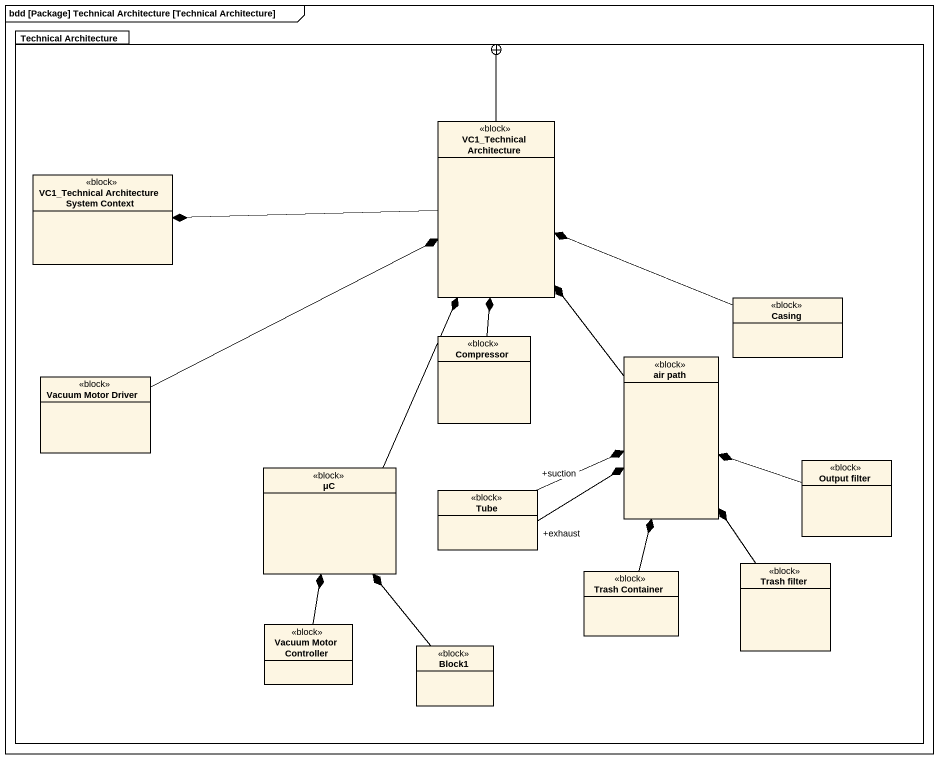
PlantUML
@startuml
mainframe bdd [Package] Technical Architecture [Technical Architecture]
hide circle
hide empty members
package "Technical Architecture" as Technical_Architecture {
  class "VC1_Technical Architecture" as VC1_Technical_Architecture <<block>>
  class "VC1_Technical Architecture System Context" as VC1_Technical_Architecture_2 <<block>>
  class Casing <<block>>
  class Compressor <<block>>
  class "Vacuum Motor Driver" as Vacuum_Motor_Driver <<block>>
  class "air path" as air_path <<block>>
  class "Output filter" as Output_filter <<block>>
  class μC <<block>>
  class Tube <<block>>
  class "Trash Container" as Trash_Container <<block>>
  class "Trash filter" as Trash_filter <<block>>
  class "Vacuum Motor Controller" as Vacuum_Motor_Controller <<block>>
  class Block1 <<block>>
}
VC1_Technical_Architecture --+ Technical_Architecture
VC1_Technical_Architecture -left-* VC1_Technical_Architecture_2
Casing -left-* VC1_Technical_Architecture
Compressor -up-* VC1_Technical_Architecture
Vacuum_Motor_Driver -right-* VC1_Technical_Architecture
air_path -up-* VC1_Technical_Architecture
Output_filter -left-* air_path
μC -up-* VC1_Technical_Architecture
Tube "+exhaust" -right-* air_path
Tube "+suction" -right-* air_path
Trash_Container -up-* air_path
Trash_filter -up-* air_path
Vacuum_Motor_Controller -up-* μC
Block1 -up-* μC
@enduml
